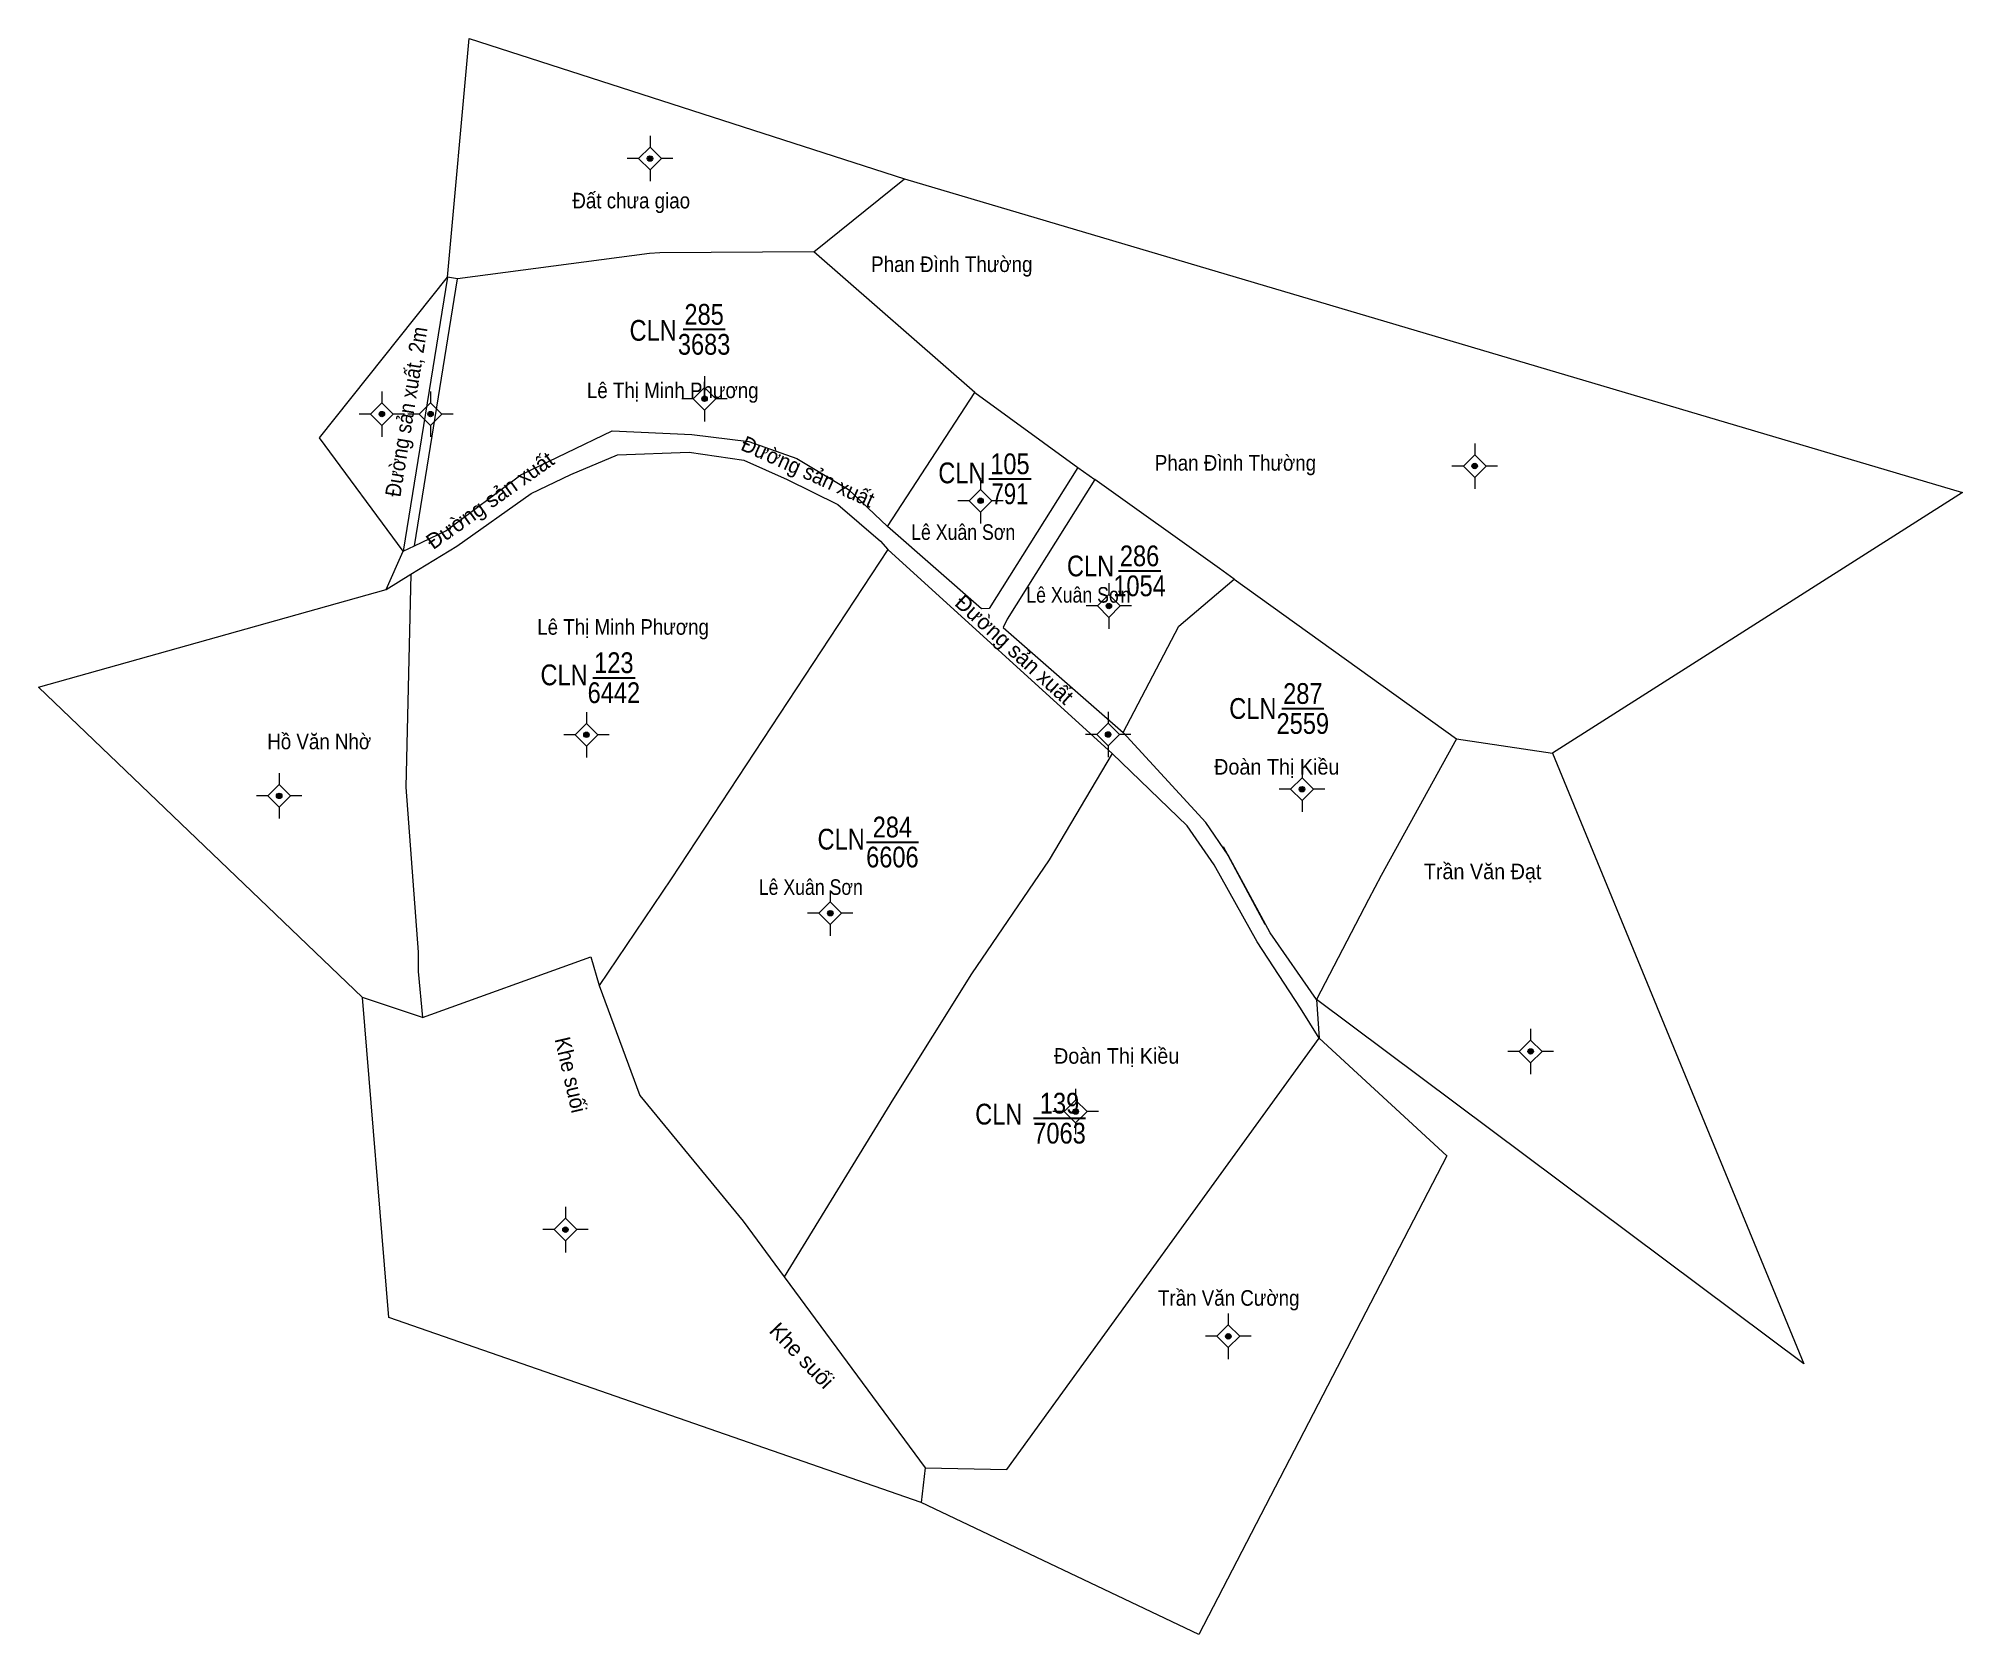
# Model space of a CAD drawing. Header units: metres. Extents: x 533553 to 533924, y 1851483 to 1851790.
import ezdxf
from ezdxf.enums import TextEntityAlignment as Align

# ---------------------------------------------------------------- set-up
doc = ezdxf.new("R2010")
doc.units = ezdxf.units.M
doc.header["$LTSCALE"] = 1.6
for name, color, linetype, lineweight in [('11', 7, 'Continuous', 13), ('2', 7, 'Continuous', 13), ('6', 7, 'Continuous', 13), ('7', 7, 'Continuous', 25)]:
    doc.layers.add(name, color=color, linetype=linetype, lineweight=lineweight)
for name, color, linetype in [('3', 7, 'Continuous'), ('4', 7, 'Continuous'), ('5', 7, 'Continuous')]:
    doc.layers.add(name, color=color, linetype=linetype)

msp = doc.modelspace()

# ---------------------------------------------------------------- hatches: boundary and pattern name
at = {"layer": '11'}
for points in [[(533671.604, 1851767.15, 1), (533670.554, 1851767.15, 1)], [(533682.114, 1851720.85, 1), (533681.064, 1851720.85, 1)], [(533619.934, 1851717.91, 1), (533618.884, 1851717.91, 1)], [(533629.314, 1851717.91, 1), (533628.264, 1851717.91, 1)], [(533830.524, 1851707.89, 1), (533829.474, 1851707.89, 1)], [(533735.294, 1851701.2, 1), (533734.244, 1851701.2, 1)], [(533760.034, 1851680.92, 1), (533758.984, 1851680.92, 1)], [(533659.354, 1851656.1, 1), (533658.304, 1851656.1, 1)], [(533759.884, 1851656.15, 1), (533758.834, 1851656.15, 1)], [(533797.244, 1851645.6, 1), (533796.194, 1851645.6, 1)], [(533600.144, 1851644.32, 1), (533599.094, 1851644.32, 1)], [(533706.344, 1851621.7, 1), (533705.294, 1851621.7, 1)], [(533841.304, 1851595.07, 1), (533840.254, 1851595.07, 1)], [(533841.304, 1851595.07, 1), (533840.254, 1851595.07, 1)], [(533753.624, 1851583.47, 1), (533752.574, 1851583.47, 1)], [(533655.304, 1851560.72, 1), (533654.254, 1851560.72, 1)], [(533783.044, 1851540.16, 1), (533781.994, 1851540.16, 1)]]:
    msp.add_hatch(color=256, dxfattribs=at).paths.add_polyline_path(points)

# ---------------------------------------------------------------- linework, layer by layer
for p, q in [((533671.08, 1851771.52), (533671.08, 1851769.34)), ((533668.89, 1851767.15), (533666.7, 1851767.15)), ((533671.08, 1851764.96), (533671.08, 1851762.78)), ((533675.45, 1851767.15), (533673.27, 1851767.15)), ((533681.59, 1851725.22), (533681.59, 1851723.04)), ((533619.41, 1851722.28), (533619.41, 1851720.1)), ((533628.79, 1851722.28), (533628.79, 1851720.1)), ((533679.4, 1851720.85), (533677.22, 1851720.85)), ((533685.96, 1851720.85), (533683.78, 1851720.85)), ((533617.22, 1851717.91), (533615.04, 1851717.91)), ((533623.78, 1851717.91), (533621.6, 1851717.91)), ((533626.6, 1851717.91), (533624.42, 1851717.91)), ((533633.16, 1851717.91), (533630.98, 1851717.91)), ((533681.59, 1851718.66), (533681.59, 1851716.48)), ((533619.41, 1851715.72), (533619.41, 1851713.54)), ((533628.79, 1851715.72), (533628.79, 1851713.54)), ((533830, 1851712.26), (533830, 1851710.08)), ((533734.77, 1851705.58), (533734.77, 1851703.39)), ((533827.81, 1851707.89), (533825.62, 1851707.89)), ((533830, 1851705.7), (533830, 1851703.52)), ((533834.38, 1851707.89), (533832.19, 1851707.89)), ((533732.58, 1851701.2), (533730.4, 1851701.2)), ((533734.77, 1851699.01), (533734.77, 1851696.82)), ((533739.14, 1851701.2), (533736.96, 1851701.2)), ((533759.51, 1851685.3), (533759.51, 1851683.11)), ((533757.32, 1851680.92), (533755.14, 1851680.92)), ((533763.88, 1851680.92), (533761.7, 1851680.92)), ((533759.51, 1851678.73), (533759.51, 1851676.54)), ((533658.83, 1851660.48), (533658.83, 1851658.29)), ((533759.36, 1851660.52), (533759.36, 1851658.34)), ((533656.64, 1851656.1), (533654.45, 1851656.1)), ((533658.83, 1851653.91), (533658.83, 1851651.72)), ((533663.2, 1851656.1), (533661.02, 1851656.1)), ((533757.17, 1851656.15), (533754.98, 1851656.15)), ((533759.36, 1851653.96), (533759.36, 1851651.78)), ((533763.74, 1851656.15), (533761.55, 1851656.15)), ((533796.72, 1851649.98), (533796.72, 1851647.79)), ((533599.62, 1851648.7), (533599.62, 1851646.51)), ((533597.43, 1851644.32), (533595.24, 1851644.32)), ((533604, 1851644.32), (533601.81, 1851644.32)), ((533794.53, 1851645.6), (533792.34, 1851645.6)), ((533796.72, 1851643.41), (533796.72, 1851641.22)), ((533801.1, 1851645.6), (533798.91, 1851645.6)), ((533599.62, 1851642.13), (533599.62, 1851639.94)), ((533705.82, 1851626.08), (533705.82, 1851623.89)), ((533703.63, 1851621.7), (533701.44, 1851621.7)), ((533710.19, 1851621.7), (533708.01, 1851621.7)), ((533705.82, 1851619.51), (533705.82, 1851617.32)), ((533840.78, 1851599.44), (533840.78, 1851597.26)), ((533840.78, 1851599.44), (533840.78, 1851597.26)), ((533838.59, 1851595.07), (533836.4, 1851595.07)), ((533838.59, 1851595.07), (533836.4, 1851595.07)), ((533845.16, 1851595.07), (533842.97, 1851595.07)), ((533845.16, 1851595.07), (533842.97, 1851595.07)), ((533840.78, 1851592.88), (533840.78, 1851590.7)), ((533840.78, 1851592.88), (533840.78, 1851590.7)), ((533753.1, 1851587.84), (533753.1, 1851585.66)), ((533750.91, 1851583.47), (533748.72, 1851583.47)), ((533757.48, 1851583.47), (533755.29, 1851583.47)), ((533753.1, 1851581.28), (533753.1, 1851579.1)), ((533654.78, 1851565.1), (533654.78, 1851562.91)), ((533652.59, 1851560.72), (533650.4, 1851560.72)), ((533659.16, 1851560.72), (533656.97, 1851560.72)), ((533654.78, 1851558.53), (533654.78, 1851556.34)), ((533782.52, 1851544.54), (533782.52, 1851542.35)), ((533780.33, 1851540.16), (533778.14, 1851540.16)), ((533786.9, 1851540.16), (533784.71, 1851540.16)), ((533782.52, 1851537.97), (533782.52, 1851535.78))]:
    msp.add_line(p, q, dxfattribs=at)
for points in [[(533671.08, 1851769.34), (533668.89, 1851767.15), (533671.08, 1851764.96), (533673.27, 1851767.15)], [(533619.41, 1851720.1), (533617.22, 1851717.91), (533619.41, 1851715.72), (533621.6, 1851717.91)], [(533628.79, 1851720.1), (533626.6, 1851717.91), (533628.79, 1851715.72), (533630.98, 1851717.91)], [(533681.59, 1851723.04), (533679.4, 1851720.85), (533681.59, 1851718.66), (533683.78, 1851720.85)], [(533830, 1851710.08), (533827.81, 1851707.89), (533830, 1851705.7), (533832.19, 1851707.89)], [(533734.77, 1851703.39), (533732.58, 1851701.2), (533734.77, 1851699.01), (533736.96, 1851701.2)], [(533759.51, 1851683.11), (533757.32, 1851680.92), (533759.51, 1851678.73), (533761.7, 1851680.92)], [(533658.83, 1851658.29), (533656.64, 1851656.1), (533658.83, 1851653.91), (533661.02, 1851656.1)], [(533759.36, 1851658.34), (533757.17, 1851656.15), (533759.36, 1851653.96), (533761.55, 1851656.15)], [(533599.62, 1851646.51), (533597.43, 1851644.32), (533599.62, 1851642.13), (533601.81, 1851644.32)], [(533796.72, 1851647.79), (533794.53, 1851645.6), (533796.72, 1851643.41), (533798.91, 1851645.6)], [(533705.82, 1851623.89), (533703.63, 1851621.7), (533705.82, 1851619.51), (533708.01, 1851621.7)], [(533840.78, 1851597.26), (533838.59, 1851595.07), (533840.78, 1851592.88), (533842.97, 1851595.07)], [(533840.78, 1851597.26), (533838.59, 1851595.07), (533840.78, 1851592.88), (533842.97, 1851595.07)], [(533753.1, 1851585.66), (533750.91, 1851583.47), (533753.1, 1851581.28), (533755.29, 1851583.47)], [(533654.78, 1851562.91), (533652.59, 1851560.72), (533654.78, 1851558.53), (533656.97, 1851560.72)], [(533782.52, 1851542.35), (533780.33, 1851540.16), (533782.52, 1851537.97), (533784.71, 1851540.16)]]:
    msp.add_lwpolyline(points, close=True, dxfattribs=at)
for centre in [(533671.079, 1851767.15), (533681.589, 1851720.85), (533619.409, 1851717.91), (533628.789, 1851717.91), (533829.999, 1851707.89), (533734.769, 1851701.2), (533759.509, 1851680.92), (533658.829, 1851656.1), (533759.359, 1851656.15), (533796.719, 1851645.6), (533599.619, 1851644.32), (533705.819, 1851621.7), (533840.779, 1851595.07), (533840.779, 1851595.07), (533753.099, 1851583.47), (533654.779, 1851560.72), (533782.519, 1851540.16)]:
    msp.add_circle(centre, 0.525, dxfattribs=at)
at = {"layer": '2'}
msp.add_line((533789.65, 1851619.5), (533781.56, 1851634.47), dxfattribs=at)
at = {"layer": '6'}
for p, q in [((533702.68, 1851749.17), (533720.15, 1851763.25)), ((533620.25, 1851684.12), (533623.54, 1851691.5)), ((533620.25, 1851684.12), (533624.98, 1851687.02)), ((533783.63, 1851686.11), (533826.48, 1851655.3)), ((533826.48, 1851655.3), (533845.02, 1851652.54)), ((533627.21, 1851601.62), (533615.67, 1851605.46)), ((533799.5, 1851605.1), (533800.02, 1851597.65)), ((533696.92, 1851551.61), (533724.09, 1851514.79)), ((533724.09, 1851514.79), (533723.33, 1851508.12))]:
    msp.add_line(p, q, dxfattribs=at)
for points in [[(533632.03, 1851744.32), (533636.23, 1851790.3), (533720.15, 1851763.25)], [(533720.15, 1851763.25), (533924, 1851702.81), (533845.02, 1851652.54)], [(533702.68, 1851749.17), (533673, 1851749.01), (533671.01, 1851748.87), (533634, 1851744), (533632.03, 1851744.32), (533623.54, 1851691.5), (533625.73, 1851692.54), (533634, 1851744)], [(533716.82, 1851696.26), (533733.68, 1851722.04), (533702.68, 1851749.17)], [(533623.54, 1851691.5), (533607.39, 1851713.31), (533632.03, 1851744.32)], [(533733.68, 1851722.04), (533753.54, 1851707.62), (533756.8, 1851705.29)], [(533625.73, 1851692.54), (533631.72, 1851695.4), (533646.18, 1851706.19), (533663.77, 1851714.65), (533679.17, 1851713.95), (533690.12, 1851712.61), (533699.36, 1851709.36), (533709.31, 1851703.37), (533716.82, 1851696.26)], [(533624.98, 1851687.02), (533633.86, 1851692.45), (533648.19, 1851702.62), (533655.8, 1851706.25), (533664.83, 1851710.05), (533678.65, 1851710.58), (533689.16, 1851709.04), (533697.49, 1851705.3), (533707.28, 1851700.46), (533715.51, 1851693.38), (533716.94, 1851691.79)], [(533753.54, 1851707.62), (533736.43, 1851680.44), (533734.99, 1851680.37), (533716.82, 1851696.26)], [(533756.8, 1851705.29), (533739.88, 1851678.41), (533739.13, 1851676.75), (533762.27, 1851656.55)], [(533783.63, 1851686.11), (533780.82, 1851688.13), (533756.8, 1851705.29)], [(533716.94, 1851691.79), (533675.14, 1851628.34), (533661.29, 1851607.74)], [(533800.02, 1851597.65), (533796.41, 1851603.43), (533788.05, 1851616.21), (533779.81, 1851631.04), (533774.62, 1851638.56), (533760.12, 1851652.49), (533716.94, 1851691.79)], [(533624.98, 1851687.02), (533624, 1851646), (533626.41, 1851614.2), (533626.38, 1851610.46), (533627.21, 1851601.62)], [(533615.67, 1851605.46), (533553.24, 1851665.28), (533620.25, 1851684.12)], [(533762.27, 1851656.55), (533773, 1851677), (533783.63, 1851686.11)], [(533799.5, 1851605.1), (533790.61, 1851617.91), (533782.52, 1851632.88), (533778.21, 1851639.16), (533762.27, 1851656.55)], [(533826.48, 1851655.3), (533812, 1851629), (533809.56, 1851624.34), (533799.5, 1851605.1)], [(533760.12, 1851652.49), (533748, 1851632), (533733, 1851610), (533718, 1851586), (533696.92, 1851551.61)], [(533845.02, 1851652.54), (533893.43, 1851534.85), (533799.5, 1851605.1)], [(533627.21, 1851601.62), (533659.66, 1851613.32), (533661.29, 1851607.74)], [(533723.33, 1851508.12), (533620.77, 1851543.76), (533615.67, 1851605.46)], [(533661.29, 1851607.74), (533669.12, 1851586.6), (533689.02, 1851562.32), (533696.92, 1851551.61)], [(533800.02, 1851597.65), (533824.63, 1851574.93), (533776.85, 1851482.68), (533723.33, 1851508.12)], [(533724.09, 1851514.79), (533739.83, 1851514.46), (533800.02, 1851597.65)]]:
    msp.add_lwpolyline(points, dxfattribs=at)
at = {"layer": '7'}
for p, q in [((533677.44, 1851734.25), (533685.58, 1851734.25)), ((533736.37, 1851705.44), (533744.51, 1851705.44)), ((533761.35, 1851687.7), (533769.49, 1851687.7)), ((533660.05, 1851667.1), (533668.19, 1851667.1)), ((533792.81, 1851661.17), (533800.95, 1851661.17)), ((533712.78, 1851635.42), (533722.82, 1851635.42)), ((533744.99, 1851582.2), (533755.03, 1851582.2))]:
    msp.add_line(p, q, dxfattribs=at)

# ---------------------------------------------------------------- texts
at = {"layer": '2'}
for s, width, p in [('Đất chưa giao', 0.9, (533667.46, 1851757.55)), ('Phan Đình Thường', 0.9, (533729.235, 1851745.29)), ('Lê Thị Minh Phương', 0.9, (533675.46, 1851720.98)), ('Phan Đình Thường', 0.9, (533783.895, 1851707)), ('Lê Xuân Sơn', 0.85, (533731.435, 1851693.66)), ('Lê Xuân Sơn', 0.85, (533753.625, 1851681.56)), ('Lê Thị Minh Phương', 0.9, (533665.89, 1851675.38)), ('Hồ Văn Nhờ', 0.9, (533607.34, 1851653.3)), ('Đoàn Thị Kiều', 0.95, (533791.86, 1851648.42)), ('Trần Văn Đạt', 0.95, (533831.52, 1851628.26)), ('Lê Xuân Sơn', 0.85, (533702.065, 1851625.24)), ('Đoàn Thị Kiều', 0.95, (533761.01, 1851592.7)), ('Trần Văn Cường', 0.9, (533782.6, 1851546.05))]:
    msp.add_text(s, height=3, dxfattribs=dict(at, width=width)).set_placement(p, align=Align.CENTER)
for s, rotation, width, p in [('Đường sản xuất, 2m', 80.869, 0.9, (533625.593, 1851718.122)), ('Đường sản xuất', 335.821, 0.95, (533700.901, 1851705.45)), ('Khe suối', 283.006, 0.95, (533654.349, 1851590.223))]:
    msp.add_text(s, height=3, rotation=rotation, dxfattribs=dict(at, width=width)).set_placement(p, align=Align.CENTER)
for s, rotation, p in [('Đường sản xuất', 35.363, (533641.112, 1851700.048)), ('Đường sản xuất', 317.691, (533740.295, 1851671.455)), ('Khe suối', 313.709, (533699.251, 1851535.421))]:
    msp.add_text(s, height=3, rotation=rotation, dxfattribs=at).set_placement(p, align=Align.CENTER)
at = {"layer": '3', "width": 0.85}
for p in [(533676.23, 1851732.04), (533735.73, 1851704.57), (533760.52, 1851686.63), (533659.07, 1851665.64), (533791.79, 1851659.16), (533712.46, 1851633.97), (533742.84, 1851580.98)]:
    msp.add_text('CLN', height=4, dxfattribs=at).set_placement(p, align=Align.RIGHT)
at = {"layer": '4', "width": 0.85}
for s, p in [('285', (533681.505, 1851735.13)), ('105', (533740.435, 1851706.32)), ('286', (533765.42, 1851688.58)), ('123', (533664.115, 1851667.99)), ('287', (533796.88, 1851662.05)), ('284', (533717.785, 1851636.31)), ('139', (533749.995, 1851583.09))]:
    msp.add_text(s, height=4, dxfattribs=at).set_placement(p, align=Align.CENTER)
at = {"layer": '5'}
for s, width, p in [('3683', 0.85, (533681.505, 1851729.35)), ('791', 0.8, (533740.44, 1851700.54)), ('1054', 0.85, (533765.415, 1851682.8)), ('6442', 0.85, (533664.115, 1851662.21)), ('2559', 0.85, (533796.875, 1851656.27)), ('6606', 0.85, (533717.79, 1851630.53)), ('7063', 0.85, (533749.995, 1851577.31))]:
    msp.add_text(s, height=4, dxfattribs=dict(at, width=width)).set_placement(p, align=Align.CENTER)

doc.saveas('drawing.dxf')
